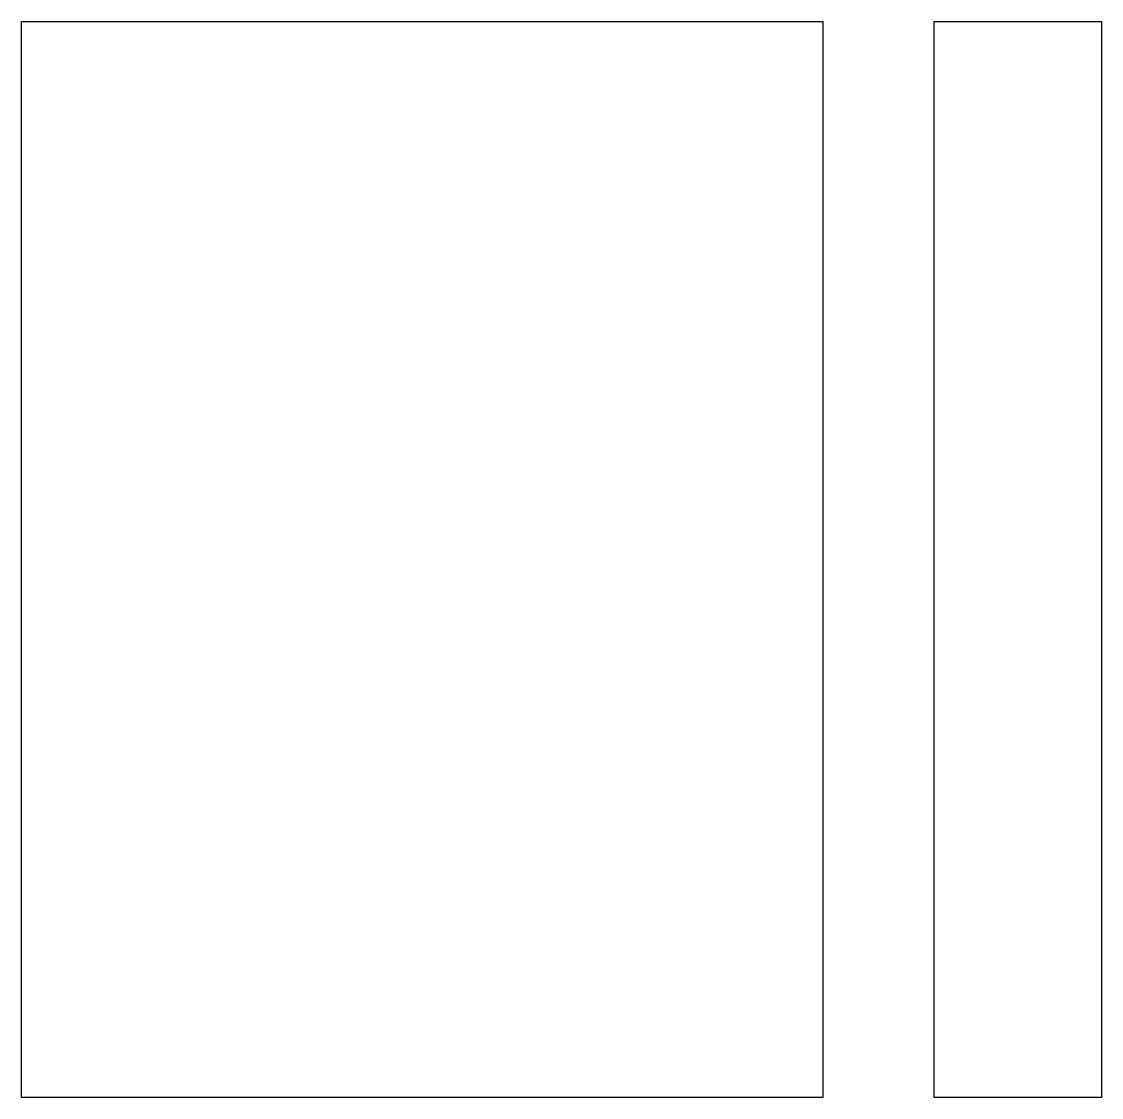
# Model space of a CAD drawing. Extents: x 0 to 252, y 0 to 251.
import ezdxf
from ezdxf.enums import TextEntityAlignment as Align

# ---------------------------------------------------------------- set-up
doc = ezdxf.new("R2010")
doc.units = 0
doc.layers.add('--4N-THT. MCB-MCCB-ACB', color=124, linetype='CONTINUOUS')
doc.layers.add('--6N-THT. HOLE COVER', color=2, linetype='CONTINUOUS')
doc.styles.add('- 13.0', font='times.ttf', dxfattribs={"height": 13})

# ---------------------------------------------------------------- blocks, each defined once
blk = doc.blocks.new('06 - N - SC MCCB LỖ ĐỤC NS06b~160N4DM2 4 PHASE')
at = {"layer": '--6N-THT. HOLE COVER', "color": 1, "ltscale": 2}
for points in [[(-126, 125.5), (61, 125.5), (61, -125.5), (-126, -125.5)], [(87, 125.5), (126, 125.5), (126, -125.5), (87, -125.5)]]:
    blk.add_lwpolyline(points, close=True, dxfattribs=at)
at = {"layer": '--4N-THT. MCB-MCCB-ACB', "color": 3, "style": '- 13.0'}
for tag, p in [('MCCB', (0, 161)), ('AMPE', (0, 141))]:
    blk.add_attdef(tag, text='', height=13, dxfattribs=at).set_placement(p, align=Align.MIDDLE_CENTER)

msp = doc.modelspace()

# ---------------------------------------------------------------- block references
msp.add_blockref('06 - N - SC MCCB LỖ ĐỤC NS06b~160N4DM2 4 PHASE', (126, 125.5))

doc.saveas('drawing.dxf')
